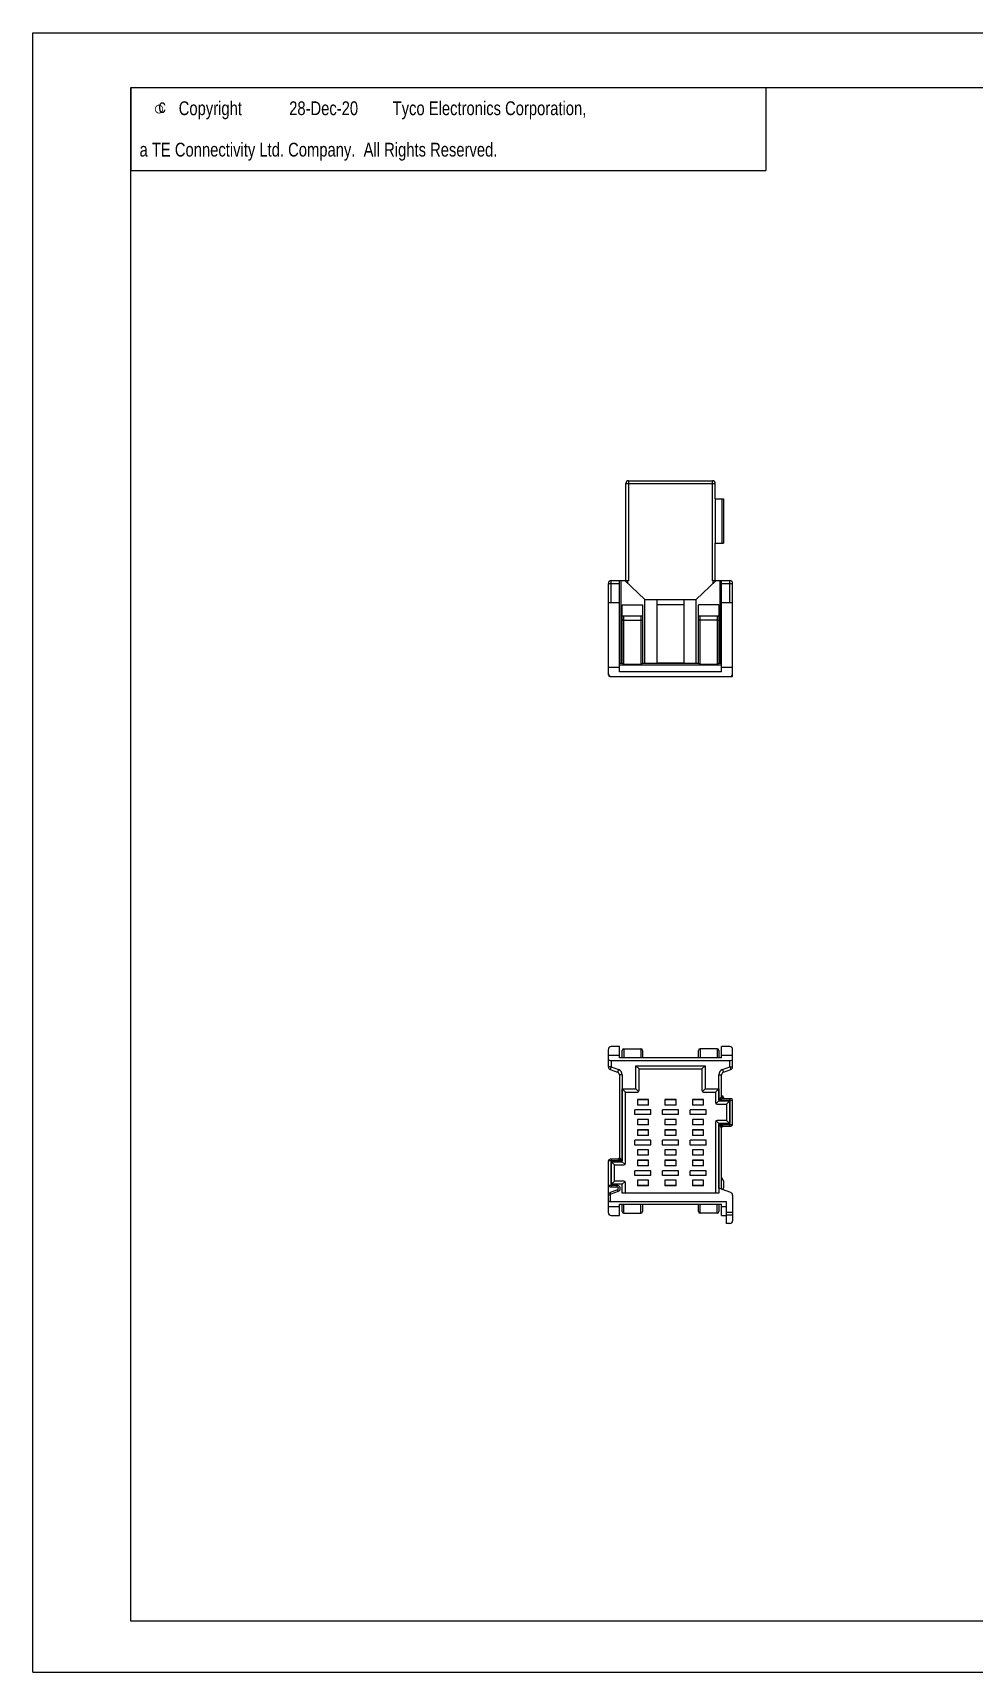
# Model space of a CAD drawing. Extents: x 0 to 420, y 0 to 297.
# Drawn here: x 0 to 170.5, y 0 to 297 of the extents above; entities that cross this region are included whole.
import ezdxf

# ---------------------------------------------------------------- set-up
doc = ezdxf.new("R2010")
doc.units = 0
doc.header["$LTSCALE"] = 23.1
doc.layers.get('0').update_dxf_attribs({"linetype": 'CONTINUOUS'})
doc.styles.add('TEXTSTYLE_1', font='gdt', dxfattribs={"width": 0.8})
doc.styles.add('TEXTSTYLE_2', font='txt', dxfattribs={"width": 0.8})

msp = doc.modelspace()

# ---------------------------------------------------------------- linework, layer by layer
at = {"color": 7, "linetype": 'CONTINUOUS'}
for p, q in [((0, 0), (0, 297)), ((0, 297), (420, 297)), ((17.78, 9.23), (17.78, 287.08)), ((17.78, 287.08), (409.21, 287.08)), ((107.4, 197.76), (107.4, 215.36)), ((107.4, 215.36), (123.6, 215.36)), ((107.9, 215.86), (107.9, 197.72)), ((107.9, 215.86), (123.1, 215.86)), ((123.1, 197.72), (123.1, 215.86)), ((123.6, 212.56), (123.6, 215.36)), ((123.56, 212.56), (123.56, 204.56)), ((123.56, 212.56), (125.1, 212.56)), ((124.8, 212.56), (124.8, 204.56)), ((125.1, 212.56), (125.1, 204.56)), ((123.56, 204.56), (125.1, 204.56)), ((123.6, 197.76), (123.6, 204.56)), ((104.25, 180.66), (104.25, 197.26)), ((104.25, 197.26), (106.25, 197.26)), ((104.75, 193.76), (104.75, 197.76)), ((104.75, 197.76), (107.4, 197.76)), ((106.25, 181.23), (106.25, 197.76)), ((106.55, 182.76), (106.55, 197.76)), ((110.85, 194.36), (107.25, 197.76)), ((107.75, 197.29), (107.75, 197.72)), ((107.9, 197.72), (107.75, 197.72)), ((123.75, 197.76), (120.15, 194.36)), ((123.25, 197.72), (123.1, 197.72)), ((123.25, 197.29), (123.25, 197.72)), ((123.6, 197.76), (126.25, 197.76)), ((124.45, 197.76), (124.45, 182.76)), ((124.75, 181.23), (124.75, 197.76)), ((124.75, 197.26), (126.75, 197.26)), ((126.25, 193.76), (126.25, 197.76)), ((126.75, 180.36), (126.75, 197.26)), ((106.25, 193.76), (104.25, 193.76)), ((106.75, 182.76), (106.75, 193.36)), ((106.75, 193.36), (110.45, 193.36)), ((110.45, 193.36), (110.45, 182.76)), ((110.85, 182.76), (110.85, 194.36)), ((110.85, 194.36), (120.15, 194.36)), ((113.1, 182.76), (113.1, 194.36)), ((117.9, 193.36), (113.1, 193.36)), ((117.9, 194.36), (117.9, 182.76)), ((120.15, 182.76), (120.15, 194.36)), ((124.25, 193.36), (120.55, 193.36)), ((120.55, 182.76), (120.55, 193.36)), ((124.25, 193.36), (124.25, 182.76)), ((126.75, 193.76), (124.75, 193.76)), ((106.75, 191.36), (110.45, 191.36)), ((107.05, 182.61), (107.05, 191.36)), ((107.05, 190.56), (110.15, 190.56)), ((110.15, 191.36), (110.15, 182.61)), ((120.55, 191.36), (124.25, 191.36)), ((120.85, 182.61), (120.85, 191.36)), ((123.95, 190.56), (120.85, 190.56)), ((123.95, 191.36), (123.95, 182.61)), ((104.25, 182.09), (106.25, 182.09)), ((106.75, 182.76), (106.25, 182.76)), ((124.75, 182.46), (106.25, 182.46)), ((124.75, 181.23), (106.25, 181.23)), ((107.05, 182.61), (110.15, 182.61)), ((120.55, 182.76), (110.45, 182.76)), ((113.1, 182.86), (117.9, 182.86)), ((120.85, 182.61), (123.95, 182.61)), ((124.75, 182.76), (124.25, 182.76)), ((124.75, 182.09), (126.75, 182.09)), ((104.29, 180.66), (104.25, 180.66)), ((104.55, 180.36), (126.75, 180.36)), ((126.42, 180.36), (126.42, 180.39)), ((106.25, 113.34), (104.75, 113.34)), ((106.25, 111.29), (106.25, 113.34)), ((107.05, 112.94), (107.05, 111.29)), ((107.05, 112.94), (110.15, 112.94)), ((110.15, 112.94), (110.15, 111.29)), ((120.85, 112.94), (120.85, 111.29)), ((123.95, 112.94), (120.85, 112.94)), ((123.95, 112.94), (123.95, 111.29)), ((124.75, 111.29), (124.75, 113.34)), ((126.25, 113.34), (124.75, 113.34)), ((104.25, 109.67), (104.25, 112.84)), ((104.25, 111.79), (106.25, 111.79)), ((104.75, 110.79), (104.75, 109.67)), ((104.75, 110.79), (126.25, 110.79)), ((124.75, 111.29), (106.25, 111.29)), ((106.75, 111.29), (106.75, 112.64)), ((110.45, 112.64), (110.45, 111.29)), ((120.55, 111.29), (120.55, 112.64)), ((124.25, 112.64), (124.25, 111.29)), ((124.75, 111.79), (126.75, 111.79)), ((126.25, 109.67), (126.25, 110.79)), ((126.75, 109.67), (126.75, 112.84)), ((104.75, 109.67), (104.25, 109.67)), ((104.75, 109.67), (104.58, 109.2)), ((104.58, 109.2), (105.92, 108.71)), ((104.75, 109.67), (106.09, 109.18)), ((106.09, 109.18), (105.92, 108.71)), ((106.25, 108.24), (106.25, 93.24)), ((106.75, 108.24), (106.25, 108.24)), ((106.75, 108.24), (106.75, 92.64)), ((109.22, 105.66), (109.22, 109.86)), ((109.8, 109.29), (109.22, 109.86)), ((109.22, 109.86), (121.78, 109.86)), ((109.8, 105.39), (109.8, 109.29)), ((109.8, 109.29), (121.2, 109.29)), ((121.2, 109.29), (121.78, 109.86)), ((121.2, 109.29), (121.2, 105.39)), ((121.78, 109.86), (121.78, 105.66)), ((124.25, 103.64), (124.25, 108.24)), ((124.25, 108.24), (124.75, 108.24)), ((124.75, 104.24), (124.75, 108.24)), ((124.91, 109.18), (126.25, 109.67)), ((124.91, 109.18), (125.08, 108.71)), ((125.08, 108.71), (126.42, 109.2)), ((126.25, 109.67), (126.75, 109.67)), ((126.25, 109.67), (126.42, 109.2)), ((106.77, 92.49), (106.77, 105.66)), ((107.35, 105.09), (106.77, 105.66)), ((106.77, 105.66), (109.22, 105.66)), ((107.35, 92.21), (107.35, 105.09)), ((107.35, 105.09), (109.5, 105.09)), ((109.71, 105.18), (109.22, 105.66)), ((121.29, 105.18), (121.78, 105.66)), ((121.5, 105.09), (123.65, 105.09)), ((121.78, 105.66), (124.23, 105.66)), ((123.65, 105.09), (124.23, 105.66)), ((123.65, 105.09), (123.65, 103.21)), ((124.23, 105.66), (124.23, 103.49)), ((124.75, 104.24), (124.73, 104.24)), ((124.75, 104.44), (124.8, 104.44)), ((125.1, 104.14), (125.1, 103.94)), ((109.05, 101.01), (109.05, 101.86)), ((111.95, 101.86), (109.05, 101.86)), ((111.95, 101.01), (109.05, 101.01)), ((109.5, 103.74), (109.5, 102.74)), ((111.5, 103.74), (109.5, 103.74)), ((111.5, 103.72), (109.5, 103.72)), ((111.5, 102.74), (109.5, 102.74)), ((111.5, 102.74), (111.5, 103.74)), ((111.95, 101.01), (111.95, 101.86)), ((114.05, 101.01), (114.05, 101.86)), ((116.95, 101.86), (114.05, 101.86)), ((116.95, 101.01), (114.05, 101.01)), ((114.5, 103.74), (114.5, 102.74)), ((116.5, 103.74), (114.5, 103.74)), ((116.5, 103.72), (114.5, 103.72)), ((116.5, 102.74), (114.5, 102.74)), ((116.5, 102.74), (116.5, 103.74)), ((116.95, 101.01), (116.95, 101.86)), ((119.05, 101.01), (119.05, 101.86)), ((121.95, 101.86), (119.05, 101.86)), ((121.95, 101.01), (119.05, 101.01)), ((119.5, 103.74), (119.5, 102.74)), ((121.5, 103.74), (119.5, 103.74)), ((121.5, 103.72), (119.5, 103.72)), ((121.5, 102.74), (119.5, 102.74)), ((121.5, 102.74), (121.5, 103.74)), ((121.95, 101.01), (121.95, 101.86)), ((123.74, 103), (124.23, 103.49)), ((123.95, 102.91), (125.65, 102.91)), ((124.23, 103.49), (126.23, 103.49)), ((124.25, 103.64), (126.75, 103.64)), ((125.02, 103.94), (126.45, 103.94)), ((125.65, 102.91), (126.23, 103.49)), ((125.65, 102.91), (125.65, 99.96)), ((126.23, 103.49), (126.23, 99.39)), ((126.25, 98.94), (126.25, 103.94)), ((126.75, 99.24), (126.75, 103.64)), ((109.5, 100.14), (109.5, 99.14)), ((111.5, 100.14), (109.5, 100.14)), ((111.5, 99.15), (109.5, 99.15)), ((111.5, 99.14), (109.5, 99.14)), ((109.5, 98.24), (109.5, 97.24)), ((111.5, 98.24), (109.5, 98.24)), ((111.5, 98.22), (109.5, 98.22)), ((111.5, 99.14), (111.5, 100.14)), ((111.5, 97.24), (111.5, 98.24)), ((114.5, 100.14), (114.5, 99.14)), ((116.5, 100.14), (114.5, 100.14)), ((116.5, 99.15), (114.5, 99.15)), ((116.5, 99.14), (114.5, 99.14)), ((114.5, 98.24), (114.5, 97.24)), ((116.5, 98.24), (114.5, 98.24)), ((116.5, 98.22), (114.5, 98.22)), ((116.5, 99.14), (116.5, 100.14)), ((116.5, 97.24), (116.5, 98.24)), ((119.5, 100.14), (119.5, 99.14)), ((121.5, 100.14), (119.5, 100.14)), ((121.5, 99.15), (119.5, 99.15)), ((121.5, 99.14), (119.5, 99.14)), ((121.5, 98.24), (119.5, 98.24)), ((119.5, 98.24), (119.5, 97.24)), ((121.5, 98.22), (119.5, 98.22)), ((121.5, 99.14), (121.5, 100.14)), ((121.5, 97.24), (121.5, 98.24)), ((123.65, 99.66), (123.65, 86.79)), ((123.74, 99.87), (124.23, 99.39)), ((125.65, 99.96), (123.95, 99.96)), ((126.23, 99.39), (124.23, 99.39)), ((124.23, 99.39), (124.23, 86.79)), ((124.25, 99.24), (126.75, 99.24)), ((124.25, 87.67), (124.25, 99.24)), ((124.73, 98.64), (124.75, 98.64)), ((124.75, 87.49), (124.75, 98.64)), ((125.02, 98.94), (126.45, 98.94)), ((125.65, 99.96), (126.23, 99.39)), ((109.05, 95.51), (109.05, 96.36)), ((111.95, 96.36), (109.05, 96.36)), ((111.95, 95.51), (109.05, 95.51)), ((111.5, 97.24), (109.5, 97.24)), ((111.95, 95.51), (111.95, 96.36)), ((114.05, 95.51), (114.05, 96.36)), ((116.95, 96.36), (114.05, 96.36)), ((116.95, 95.51), (114.05, 95.51)), ((116.5, 97.24), (114.5, 97.24)), ((116.95, 95.51), (116.95, 96.36)), ((121.95, 96.36), (119.05, 96.36)), ((119.05, 95.51), (119.05, 96.36)), ((121.95, 95.51), (119.05, 95.51)), ((121.5, 97.24), (119.5, 97.24)), ((121.95, 95.51), (121.95, 96.36)), ((104.25, 83.24), (104.25, 92.64)), ((106.75, 92.64), (104.25, 92.64)), ((105.98, 92.94), (104.55, 92.94)), ((104.75, 92.94), (104.75, 87.94)), ((104.77, 88.39), (104.77, 92.49)), ((105.35, 91.91), (104.77, 92.49)), ((104.77, 92.49), (106.77, 92.49)), ((106.27, 93.24), (106.25, 93.24)), ((107.26, 92), (106.77, 92.49)), ((109.5, 94.64), (109.5, 93.64)), ((111.5, 94.64), (109.5, 94.64)), ((111.5, 93.65), (109.5, 93.65)), ((111.5, 93.64), (109.5, 93.64)), ((109.5, 92.74), (109.5, 91.74)), ((111.5, 92.74), (109.5, 92.74)), ((111.5, 92.72), (109.5, 92.72)), ((111.5, 93.64), (111.5, 94.64)), ((111.5, 91.74), (111.5, 92.74)), ((116.5, 94.64), (114.5, 94.64)), ((114.5, 94.64), (114.5, 93.64)), ((116.5, 93.65), (114.5, 93.65)), ((116.5, 93.64), (114.5, 93.64)), ((116.5, 92.74), (114.5, 92.74)), ((114.5, 92.74), (114.5, 91.74)), ((116.5, 92.72), (114.5, 92.72)), ((116.5, 93.64), (116.5, 94.64)), ((116.5, 91.74), (116.5, 92.74)), ((121.5, 94.64), (119.5, 94.64)), ((119.5, 94.64), (119.5, 93.64)), ((121.5, 93.65), (119.5, 93.65)), ((121.5, 93.64), (119.5, 93.64)), ((121.5, 92.74), (119.5, 92.74)), ((119.5, 92.74), (119.5, 91.74)), ((121.5, 92.72), (119.5, 92.72)), ((121.5, 93.64), (121.5, 94.64)), ((121.5, 91.74), (121.5, 92.74)), ((105.35, 88.96), (105.35, 91.91)), ((105.35, 91.91), (107.05, 91.91)), ((109.05, 90.01), (109.05, 90.86)), ((111.95, 90.86), (109.05, 90.86)), ((111.95, 90.01), (109.05, 90.01)), ((111.5, 91.74), (109.5, 91.74)), ((111.5, 89.14), (109.5, 89.14)), ((109.5, 89.14), (109.5, 88.14)), ((111.5, 88.14), (111.5, 89.14)), ((111.95, 90.01), (111.95, 90.86)), ((116.95, 90.86), (114.05, 90.86)), ((114.05, 90.01), (114.05, 90.86)), ((116.95, 90.01), (114.05, 90.01)), ((116.5, 91.74), (114.5, 91.74)), ((116.5, 89.14), (114.5, 89.14)), ((114.5, 89.14), (114.5, 88.14)), ((116.5, 88.14), (116.5, 89.14)), ((116.95, 90.01), (116.95, 90.86)), ((121.95, 90.86), (119.05, 90.86)), ((119.05, 90.01), (119.05, 90.86)), ((121.95, 90.01), (119.05, 90.01)), ((121.5, 91.74), (119.5, 91.74)), ((121.5, 89.14), (119.5, 89.14)), ((119.5, 89.14), (119.5, 88.14)), ((121.5, 88.14), (121.5, 89.14)), ((121.95, 90.01), (121.95, 90.86)), ((124.75, 89.54), (124.81, 89.54)), ((125.1, 89.04), (124.81, 89.54)), ((104.25, 88.24), (105.78, 88.24)), ((104.55, 86.41), (104.25, 86.41)), ((104.55, 87.94), (105.78, 87.94)), ((104.55, 86.41), (104.55, 85.29)), ((105.89, 87.36), (104.58, 86.88)), ((104.68, 86.6), (104.58, 86.88)), ((105.99, 87.07), (104.68, 86.6)), ((105.35, 88.96), (104.77, 88.39)), ((106.77, 88.39), (104.77, 88.39)), ((107.05, 88.96), (105.35, 88.96)), ((105.78, 88.24), (105.78, 87.94)), ((105.99, 87.07), (105.89, 87.36)), ((107.26, 88.87), (106.77, 88.39)), ((106.77, 86.79), (106.77, 88.39)), ((124.23, 86.79), (106.77, 86.79)), ((107.35, 86.79), (107.35, 88.66)), ((111.5, 88.15), (109.5, 88.15)), ((111.5, 88.14), (109.5, 88.14)), ((116.5, 88.15), (114.5, 88.15)), ((116.5, 88.14), (114.5, 88.14)), ((121.5, 88.15), (119.5, 88.15)), ((121.5, 88.14), (119.5, 88.14)), ((126.42, 86.88), (124.25, 87.67)), ((125.1, 89.04), (125.1, 87.74)), ((126.75, 86.41), (126.75, 81.79)), ((106.25, 84.29), (104.25, 84.29)), ((104.55, 85.29), (125.55, 85.29)), ((106.25, 84.79), (124.75, 84.79)), ((106.25, 82.74), (106.25, 84.79)), ((106.75, 83.44), (106.75, 84.79)), ((107.05, 83.14), (107.05, 84.79)), ((110.15, 83.14), (110.15, 84.79)), ((110.45, 84.79), (110.45, 83.44)), ((120.55, 83.44), (120.55, 84.79)), ((120.85, 83.14), (120.85, 84.79)), ((123.95, 83.14), (123.95, 84.79)), ((124.25, 84.79), (124.25, 83.44)), ((124.75, 82.74), (124.75, 84.79)), ((125.55, 84.29), (124.75, 84.29)), ((125.55, 85.29), (125.55, 82.79)), ((126.75, 83.29), (125.55, 83.29)), ((104.75, 82.74), (106.25, 82.74)), ((107.05, 83.14), (110.15, 83.14)), ((123.95, 83.14), (120.85, 83.14)), ((124.75, 82.74), (125.55, 82.74)), ((126.75, 82.79), (125.55, 82.79)), ((125.55, 82.74), (125.55, 81.29)), ((126.25, 81.29), (125.55, 81.29)), ((409.21, 9.23), (17.78, 9.23)), ((30.48, 9.23), (17.78, 9.23)), ((0, 0), (420, 0))]:
    msp.add_line(p, q, dxfattribs=at)
at = {"color": 2, "linetype": 'CONTINUOUS'}
for p, q in [((17.78, 287.08), (132.78, 287.08)), ((17.78, 287.08), (17.78, 272.08)), ((132.78, 287.08), (132.78, 272.08)), ((17.78, 272.08), (132.78, 272.08))]:
    msp.add_line(p, q, dxfattribs=at)
at = {"color": 7, "linetype": 'CONTINUOUS'}
for centre, radius, start, end in [((107.9, 215.36), 0.5, 90, 180), ((123.1, 215.36), 0.5, 0, 90), ((104.75, 197.26), 0.5, 90, 180), ((126.25, 197.26), 0.5, 0, 90), ((104.75, 180.86), 0.5, 180, 270), ((104.55, 180.66), 0.3, 180, 270), ((126.25, 180.86), 0.5, 270, 360), ((104.75, 112.84), 0.5, 90, 180), ((107.05, 112.64), 0.3, 90, 180), ((110.15, 112.64), 0.3, 0, 90), ((120.85, 112.64), 0.3, 90, 180), ((123.95, 112.64), 0.3, 0, 90), ((126.25, 112.84), 0.5, 0, 90), ((104.75, 109.67), 0.5, 180, 250), ((105.75, 108.24), 0.5, 0, 70), ((105.75, 108.24), 1, 0, 70), ((125.25, 108.24), 1, 110, 180), ((125.25, 108.24), 0.5, 110, 180), ((126.25, 109.67), 0.5, 290, 360), ((109.5, 105.39), 0.3, 270, 360), ((121.5, 105.39), 0.3, 180, 270), ((125.05, 104.24), 0.3, 180, 265.158), ((124.8, 104.14), 0.3, 0, 90), ((123.95, 103.21), 0.3, 180, 270), ((126.45, 103.64), 0.3, 0, 90), ((123.95, 99.66), 0.3, 90, 180), ((125.05, 98.64), 0.3, 94.842, 180), ((126.45, 99.24), 0.3, 270, 360), ((104.55, 92.64), 0.3, 90, 180), ((105.95, 93.24), 0.3, 274.842, 360), ((107.05, 92.21), 0.3, 270, 360), ((104.55, 88.24), 0.3, 180, 270), ((104.75, 86.41), 0.5, 110, 180), ((104.75, 86.41), 0.2, 110, 180), ((105.78, 87.64), 0.6, 290, 90), ((105.78, 87.64), 0.3, 290, 90), ((107.05, 88.66), 0.3, 0, 90), ((124.8, 87.74), 0.3, 282.5873, 360), ((126.25, 86.41), 0.5, 0, 70), ((104.75, 83.24), 0.5, 180, 270), ((107.05, 83.44), 0.3, 180, 270), ((110.15, 83.44), 0.3, 270, 360), ((120.85, 83.44), 0.3, 180, 270), ((123.95, 83.44), 0.3, 270, 360), ((126.25, 81.79), 0.5, 270, 360)]:
    msp.add_arc(centre, radius, start, end, dxfattribs=at)
for centre, major_axis, start_param, end_param in [((104.75, 111.08), (0.5, 0), -3.141593, -1.570796), ((126.25, 111.08), (0.5, 0), -1.570796, 0), ((104.55, 85.11), (0.3, 0), 1.570796, 3.141593)]:
    msp.add_ellipse(centre, major_axis=major_axis, ratio=0.57735, start_param=start_param, end_param=end_param, dxfattribs=at)
for points, knots in [([(107.75, 197.72), (107.71, 197.72), (107.64, 197.72), (107.53, 197.74), (107.45, 197.75), (107.39, 197.76), (107.36, 197.76), (107.35, 197.76)], [0, 0, 0, 0, 0.286664, 0.55828, 0.800729, 0.906599, 1, 1, 1, 1]), ([(123.65, 197.76), (123.64, 197.76), (123.61, 197.76), (123.55, 197.75), (123.47, 197.74), (123.36, 197.72), (123.29, 197.72), (123.25, 197.72)], [0, 0, 0, 0, 0.093401, 0.199271, 0.44172, 0.713336, 1, 1, 1, 1]), ([(107.05, 190.56), (107.03, 190.56), (106.99, 190.56), (106.94, 190.56), (106.89, 190.57), (106.84, 190.57), (106.81, 190.58), (106.79, 190.58), (106.77, 190.58), (106.76, 190.58), (106.76, 190.59), (106.75, 190.59), (106.75, 190.59), (106.75, 190.59)], [0, 0, 0, 0, 0.192362, 0.377291, 0.547719, 0.697198, 0.820225, 0.870428, 0.91253, 0.946266, 0.971576, 0.988855, 1, 1, 1, 1]), ([(110.15, 190.56), (110.17, 190.56), (110.21, 190.56), (110.26, 190.56), (110.31, 190.57), (110.36, 190.57), (110.39, 190.58), (110.41, 190.58), (110.43, 190.58), (110.44, 190.58), (110.44, 190.59), (110.45, 190.59), (110.45, 190.59), (110.45, 190.59)], [0, 0, 0, 0, 0.192362, 0.377291, 0.547719, 0.697198, 0.820225, 0.870428, 0.91253, 0.946266, 0.971576, 0.988855, 1, 1, 1, 1]), ([(120.85, 190.56), (120.83, 190.56), (120.79, 190.56), (120.74, 190.56), (120.69, 190.57), (120.64, 190.57), (120.61, 190.58), (120.59, 190.58), (120.57, 190.58), (120.56, 190.58), (120.56, 190.59), (120.55, 190.59), (120.55, 190.59), (120.55, 190.59)], [0, 0, 0, 0, 0.192362, 0.377291, 0.547719, 0.697198, 0.820225, 0.870428, 0.91253, 0.946266, 0.971576, 0.988855, 1, 1, 1, 1]), ([(123.95, 190.56), (123.97, 190.56), (124.01, 190.56), (124.06, 190.56), (124.11, 190.57), (124.16, 190.57), (124.19, 190.58), (124.21, 190.58), (124.23, 190.58), (124.24, 190.58), (124.24, 190.59), (124.25, 190.59), (124.25, 190.59), (124.25, 190.59)], [0, 0, 0, 0, 0.192362, 0.377291, 0.547719, 0.697198, 0.820225, 0.870428, 0.91253, 0.946266, 0.971576, 0.988855, 1, 1, 1, 1]), ([(107.05, 182.61), (107.03, 182.61), (106.99, 182.62), (106.94, 182.64), (106.89, 182.66), (106.85, 182.69), (106.83, 182.7), (106.81, 182.72), (106.79, 182.73), (106.78, 182.74), (106.77, 182.75), (106.76, 182.75), (106.76, 182.76), (106.76, 182.76), (106.75, 182.76), (106.75, 182.76), (106.75, 182.76), (106.75, 182.76)], [0, 0, 0, 0, 0.171937, 0.340505, 0.502322, 0.653239, 0.722858, 0.787356, 0.8456, 0.896335, 0.938231, 0.955465, 0.97003, 0.981821, 0.990743, 0.99677, 1, 1, 1, 1]), ([(110.45, 182.76), (110.45, 182.76), (110.45, 182.76), (110.45, 182.76), (110.44, 182.76), (110.44, 182.76), (110.44, 182.75), (110.43, 182.75), (110.42, 182.74), (110.41, 182.73), (110.39, 182.72), (110.37, 182.7), (110.35, 182.69), (110.31, 182.66), (110.26, 182.64), (110.21, 182.62), (110.17, 182.61), (110.15, 182.61)], [0, 0, 0, 0, 0.00323, 0.009257, 0.018179, 0.02997, 0.044535, 0.061769, 0.103665, 0.1544, 0.212644, 0.277142, 0.346761, 0.497678, 0.659495, 0.828063, 1, 1, 1, 1]), ([(120.85, 182.61), (120.83, 182.61), (120.79, 182.62), (120.74, 182.64), (120.69, 182.66), (120.65, 182.69), (120.63, 182.7), (120.61, 182.72), (120.59, 182.73), (120.58, 182.74), (120.57, 182.75), (120.56, 182.75), (120.56, 182.76), (120.56, 182.76), (120.55, 182.76), (120.55, 182.76), (120.55, 182.76), (120.55, 182.76)], [0, 0, 0, 0, 0.171937, 0.340505, 0.502322, 0.653239, 0.722858, 0.787356, 0.8456, 0.896335, 0.938231, 0.955465, 0.97003, 0.981821, 0.990743, 0.99677, 1, 1, 1, 1]), ([(124.25, 182.76), (124.25, 182.76), (124.25, 182.76), (124.25, 182.76), (124.24, 182.76), (124.24, 182.76), (124.24, 182.75), (124.23, 182.75), (124.22, 182.74), (124.21, 182.73), (124.19, 182.72), (124.17, 182.7), (124.15, 182.69), (124.11, 182.66), (124.06, 182.64), (124.01, 182.62), (123.97, 182.61), (123.95, 182.61)], [0, 0, 0, 0, 0.00323, 0.009257, 0.018179, 0.02997, 0.044535, 0.061769, 0.103665, 0.1544, 0.212644, 0.277142, 0.346761, 0.497678, 0.659495, 0.828063, 1, 1, 1, 1]), ([(104.68, 180.36), (104.68, 180.36), (104.67, 180.36), (104.66, 180.37), (104.66, 180.37)], [0, 0, 0, 0, 0.475199, 1, 1, 1, 1]), ([(124.73, 104.24), (124.73, 104.24), (124.73, 104.24), (124.72, 104.23), (124.71, 104.22), (124.69, 104.21), (124.67, 104.19), (124.64, 104.16), (124.61, 104.12), (124.57, 104.07), (124.51, 104), (124.45, 103.91), (124.38, 103.82), (124.32, 103.73), (124.27, 103.67), (124.25, 103.64)], [0, 0, 0, 0, 0.010469, 0.024014, 0.040769, 0.060486, 0.1073, 0.161627, 0.221281, 0.284755, 0.41937, 0.560419, 0.705214, 0.852129, 1, 1, 1, 1]), ([(124.73, 104.24), (124.73, 104.2), (124.75, 104.12), (124.8, 104.04), (124.86, 103.99), (124.91, 103.96), (124.97, 103.94), (125.01, 103.94), (125.02, 103.94)], [0, 0, 0, 0, 0.253081, 0.504011, 0.628916, 0.75309, 0.876694, 1, 1, 1, 1]), ([(125.02, 103.94), (125.02, 103.94), (125.01, 103.94), (124.99, 103.93), (124.95, 103.92), (124.91, 103.91), (124.86, 103.89), (124.82, 103.88), (124.75, 103.85), (124.67, 103.82), (124.56, 103.77), (124.46, 103.73), (124.36, 103.68), (124.29, 103.65), (124.25, 103.64)], [0, 0, 0, 0, 0.017482, 0.03794, 0.085736, 0.139979, 0.198448, 0.259791, 0.323165, 0.453987, 0.588255, 0.724554, 0.862014, 1, 1, 1, 1]), ([(124.25, 99.24), (124.29, 99.22), (124.36, 99.19), (124.46, 99.15), (124.56, 99.1), (124.67, 99.06), (124.75, 99.02), (124.82, 99), (124.86, 98.98), (124.91, 98.96), (124.95, 98.95), (124.99, 98.94), (125.01, 98.94), (125.02, 98.94), (125.02, 98.94)], [0, 0, 0, 0, 0.137986, 0.275446, 0.411745, 0.546013, 0.676835, 0.740209, 0.801552, 0.860021, 0.914264, 0.96206, 0.982518, 1, 1, 1, 1]), ([(124.25, 99.24), (124.27, 99.21), (124.32, 99.14), (124.38, 99.05), (124.45, 98.96), (124.51, 98.88), (124.57, 98.81), (124.61, 98.75), (124.64, 98.72), (124.67, 98.69), (124.69, 98.67), (124.71, 98.65), (124.72, 98.64), (124.73, 98.64), (124.73, 98.64), (124.73, 98.64)], [0, 0, 0, 0, 0.147871, 0.294786, 0.439581, 0.58063, 0.715245, 0.778719, 0.838373, 0.8927, 0.939514, 0.959231, 0.975986, 0.989531, 1, 1, 1, 1]), ([(124.73, 98.64), (124.73, 98.68), (124.75, 98.75), (124.8, 98.84), (124.86, 98.89), (124.91, 98.92), (124.97, 98.93), (125.01, 98.94), (125.02, 98.94)], [0, 0, 0, 0, 0.253081, 0.504011, 0.628916, 0.75309, 0.876694, 1, 1, 1, 1]), ([(106.27, 93.24), (106.27, 93.2), (106.25, 93.12), (106.2, 93.04), (106.14, 92.99), (106.09, 92.96), (106.03, 92.94), (105.99, 92.94), (105.98, 92.94)], [0, 0, 0, 0, 0.253081, 0.504011, 0.628916, 0.75309, 0.876694, 1, 1, 1, 1]), ([(106.75, 92.64), (106.71, 92.65), (106.64, 92.68), (106.54, 92.73), (106.44, 92.77), (106.33, 92.82), (106.25, 92.85), (106.18, 92.88), (106.14, 92.89), (106.09, 92.91), (106.05, 92.92), (106.01, 92.93), (105.99, 92.94), (105.98, 92.94), (105.98, 92.94)], [0, 0, 0, 0, 0.137986, 0.275446, 0.411745, 0.546013, 0.676835, 0.740209, 0.801552, 0.860021, 0.914264, 0.96206, 0.982518, 1, 1, 1, 1]), ([(106.75, 92.64), (106.73, 92.67), (106.68, 92.73), (106.62, 92.82), (106.55, 92.91), (106.49, 93), (106.43, 93.07), (106.39, 93.12), (106.36, 93.16), (106.33, 93.19), (106.31, 93.21), (106.29, 93.22), (106.28, 93.23), (106.27, 93.24), (106.27, 93.24), (106.27, 93.24)], [0, 0, 0, 0, 0.147871, 0.294786, 0.439581, 0.58063, 0.715245, 0.778719, 0.838373, 0.8927, 0.939514, 0.959231, 0.975986, 0.989531, 1, 1, 1, 1])]:
    msp.add_open_spline(points, degree=3, knots=knots, dxfattribs=at)

# ---------------------------------------------------------------- texts
at = {"color": 2, "linetype": 'CONTINUOUS', "style": 'TEXTSTYLE_1'}
msp.add_text('e', height=2.5, dxfattribs=at).set_placement((21.85, 282.08))
at = {"color": 2, "linetype": 'CONTINUOUS', "style": 'TEXTSTYLE_2', "width": 0.8}
for s, p in [('c', (22.75, 282.48)), ('Copyright ', (26.43, 282.08)), ('28-Dec-20', (46.43, 282.08)), (' Tyco Electronics Corporation,', (64.43, 282.08)), ('  a TE Connectivity Ltd. Company.  All Rights Reserved.', (17.85, 274.58))]:
    msp.add_text(s, height=2.5, dxfattribs=at).set_placement(p)

doc.saveas('drawing.dxf')
